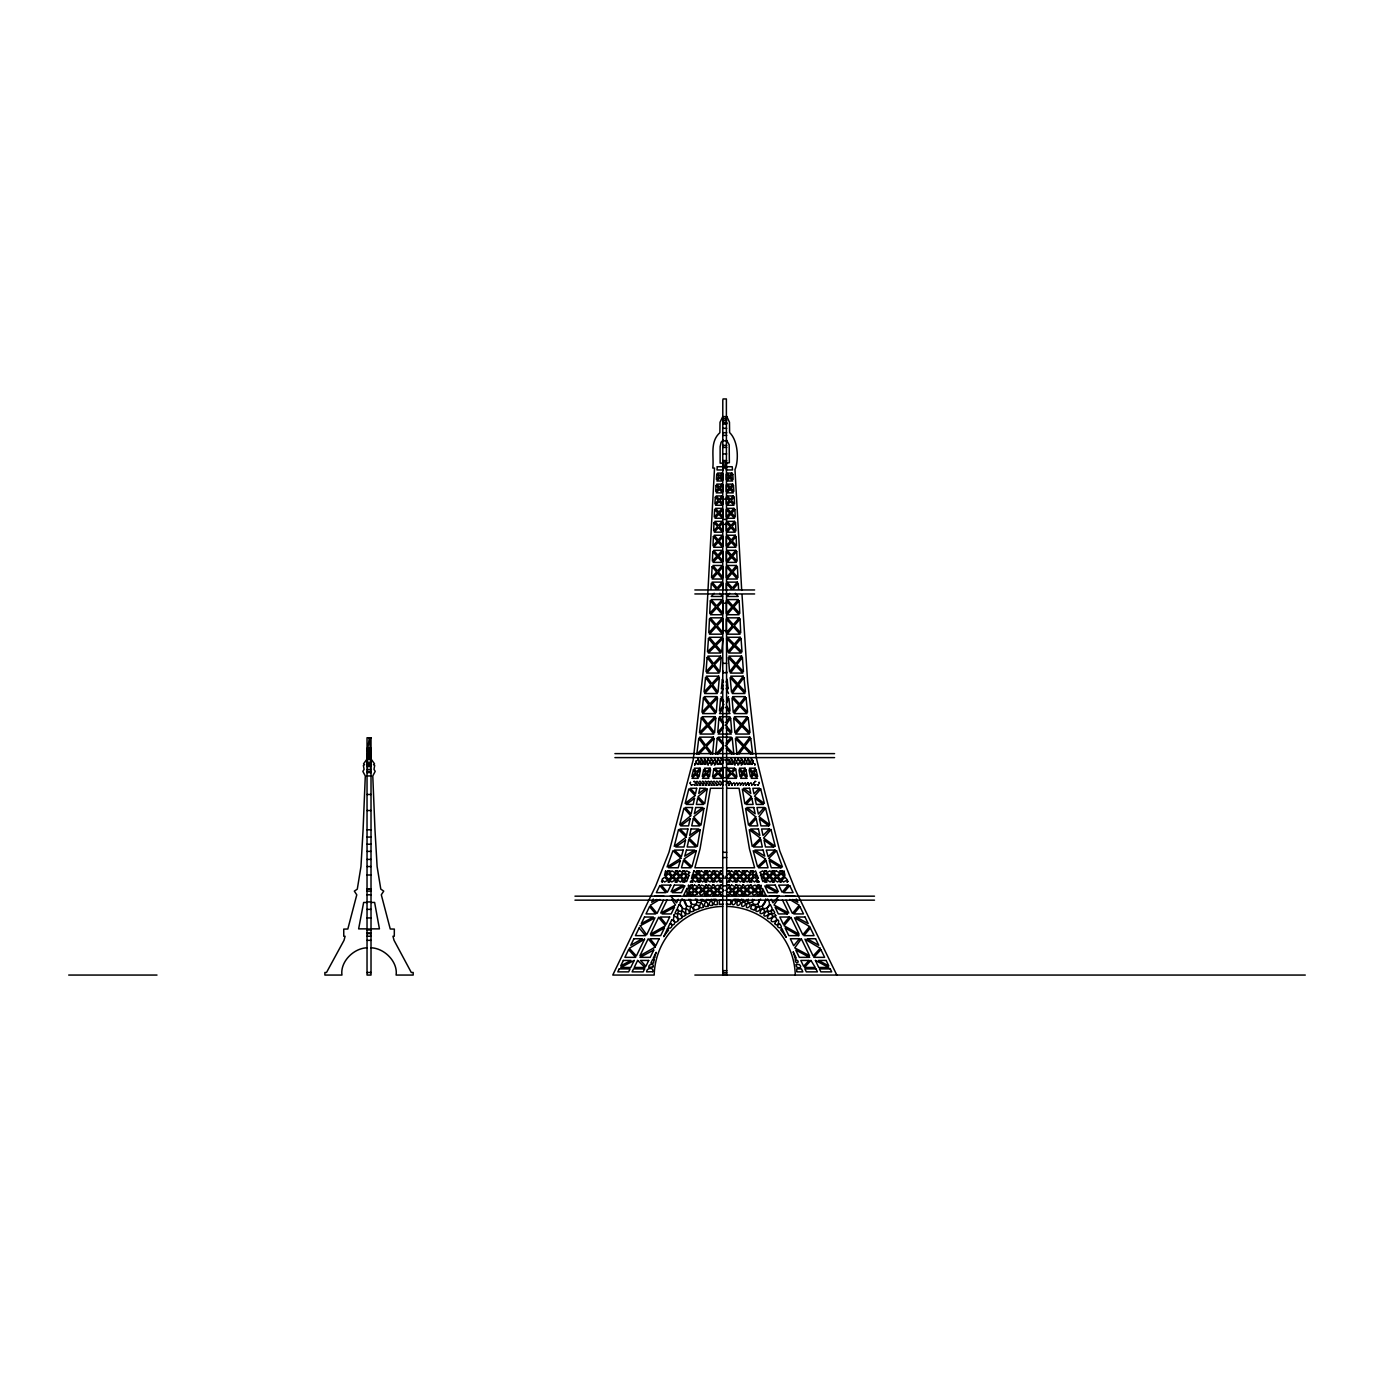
<?xml version="1.0" encoding="UTF-8"?>
<svg xmlns="http://www.w3.org/2000/svg" width="1374" height="1374" viewBox="0 0 1374 1374"><rect width="100%" height="100%" fill="white"/><g stroke="black" fill="none" stroke-linecap="round" stroke-linejoin="round"><path stroke-width="1.5" d="M710.942 589.206L711.251 583.332L716.112 589.034M722.896 673.071L723.085 671.13M721.007 693.527L723.274 688.357M736.309 899.231L733.888 899.3M737.752 899.197L741.221 900.417L741.531 899.111M742.956 899.3C741.462 901.516 747.937 902.495 746.821 899.489M748.383 899.18C745 903.165 754.309 904.436 752.505 899.249M753.948 899.523C748.504 904.985 761.024 907.218 758.826 899.609M726.09 682.122L727.189 679.357L728.083 688.889L726.382 685.3M774.661 923.534C780.587 913.315 779.35 929.219 774.816 923.671M760.612 899.043C752.918 908.643 765.421 909.365 765.73 898.957M722.793 416.511L720.01 422.299L719.89 432.69C709.654 441.81 714.085 456.048 712.814 468.07L714.514 468.07L704.089 663.35L693.217 759.959L668.966 852.327L655.759 885.852L612.77 975.059L654.179 975.059A70.572 70.572 0 0 1 720.199 906.496L722.741 906.428M723.119 685.3L721.436 688.889L722.312 679.357L723.428 682.122M678.258 899.3L676.54 902.855L670.443 895.745L679.975 895.745M681.607 899.489L679.872 903.096C683.771 915.204 691.414 905.861 682.105 898.888M653.285 898.991L651.705 902.237L656.824 899.455M663.505 900.228L657.098 913.384L650.245 905.226L659.812 899.455M667.094 899.936L660.722 913.04L675.51 905.002L671.697 899.42M767.087 899.472C753.227 913.229 775.623 910.069 767.688 899.077M726.606 699.795L728.478 696.635M726.434 702.938L728.959 698.627L730.006 710.993L726.709 706.03M723.909 704.364L719.495 710.993L720.543 698.627L723.067 702.938M723.703 707.267L719.495 713.587L730.023 713.587L725.798 707.267M723.119 760.784L723.05 763.017M726.451 763.017L726.382 760.784M725.798 722.569L729.972 716.678L719.547 716.678L723.703 722.569M739.006 754.017L744.004 747.353L750.771 754.292M729.731 593.293L727.018 596.471L738.216 596.471L735.33 593.293M733.39 589.034L738.267 583.332L738.577 589.206M723.445 727.911L718.207 734.042L731.294 734.042L726.056 727.911M723.291 784.211L723.359 785.189M777.804 899.42L774.009 905.002L788.779 913.04L782.407 899.936M726.056 743.128L731.26 737.134L718.241 737.134L723.445 743.128M714.171 593.293L711.285 596.471L722.484 596.471L719.77 593.293M718.035 589.051L723.205 583.349L723.205 589.24M717.675 754.189L723.342 748.246M698.731 754.292L705.497 747.353L710.495 754.017M726.331 782.132L727.086 781.428L725.97 781.428M723.274 439.92L721.092 442.325L720.131 446.653L720.131 463.158L722.947 463.158M715.957 899.266L713.226 899.369M367.322 947.802C353.496 948.043 340.048 962.006 341.954 975.059L324.882 975.059L324.882 972.483L326.514 972.483L344.015 940.348L345.097 936.278L343.775 936.261L343.74 929.099L347.828 929.013L356.776 894.835L354.337 891.142L357.292 889.15L360.967 866.565L363.079 829.81L365.295 775.966L362.873 771.415L364.076 769.388L363.389 765.438L364.574 764.717L363.56 763.824L368.472 757.04L367.545 750.444L369.331 737.752L370.533 751.75L369.589 757.005L374.501 763.807L373.488 764.7L374.673 765.404L374.003 769.354L375.188 771.381L372.783 775.949L374.982 829.793L377.111 866.547L380.787 889.115L383.724 891.125L381.302 894.8L390.25 928.996L394.338 929.082L394.286 936.226L392.964 936.244L394.046 940.331L411.307 972.5L413.179 972.466L413.179 975.059L396.107 975.059C398.013 962.006 384.565 948.026 370.722 947.785M367.305 902.443L363.646 902.46L358.631 928.876L366.858 928.858M371.203 928.858L379.43 928.858L374.621 902.443L371.032 902.443M722.741 416.631L726.743 416.631M722.741 418.52L726.743 418.52M722.741 420.324L726.743 420.324M722.741 422.299L726.743 422.299M722.741 423.175L726.743 423.175M722.741 423.261L726.743 423.261M722.741 424.016L726.743 424.016M722.741 428.327L726.743 428.327M722.741 432.69L726.743 432.69M722.741 435.403L726.743 435.403M722.741 440.831L726.743 440.831M722.741 445.399L726.743 445.399M722.741 447.409L726.743 447.409M722.741 453.901L726.743 453.901M722.741 460.565L726.743 460.565M722.741 462.128L726.743 462.128M726.245 463.158L729.371 462.729L729.199 444.815L726.417 440.006M722.741 464.051L726.743 464.051M722.741 466.044L726.743 466.044M722.741 466.525L726.743 466.525M722.741 467.177L726.743 467.177M722.741 468.07L726.743 468.07M722.741 499.106L726.743 499.106M722.741 519.406L726.743 519.406M722.741 524.336L726.743 524.336M694.849 589.961L754.618 589.961M694.849 593.946L754.618 593.946M722.741 603.22L726.743 603.22M722.741 630.632L726.743 630.632M722.741 663.35L726.743 663.35M722.741 672.745L726.743 672.745M367.03 748.263L371.014 748.263M367.03 749.122L371.014 749.122M367.03 750.444L371.014 750.427M367.03 751.75L371.014 751.75M367.03 753.502L371.014 753.502M614.917 753.622L834.568 753.622M367.03 754.669L371.014 754.669M367.03 755.837L371.014 755.837M367.03 757.005L371.014 757.16M614.917 757.606L834.568 757.606M367.03 758.311L371.014 758.311M367.03 759.616L371.014 759.616M722.741 759.959L726.743 759.959M367.03 762.209L371.014 762.209M367.03 764.7L371.014 764.7M367.03 765.404L371.014 765.404M367.03 766.28L371.014 766.28M367.03 766.589L371.014 766.589M722.741 767.637L726.743 767.637M367.03 769.492L371.014 769.354M367.03 771.381L371.014 771.381M367.03 772.566L371.014 772.566M367.03 775.949L371.014 775.949M722.741 777.718L726.743 777.718M722.741 781.274L726.743 781.274M723.531 781.428L722.432 781.428L723.171 782.132M726.142 785.189L726.228 784.211M722.707 788.298L710.444 788.298L700.053 848.84L694.883 867.767L722.621 867.767M726.794 788.298L739.057 788.298L749.448 848.806L754.618 867.767L726.88 867.767M367.03 794.481L371.014 794.481M367.03 810.523L371.014 810.523M367.03 829.793L371.014 829.793M367.03 837.075L371.014 837.075M367.03 844.22L371.014 844.22M367.03 851.382L371.014 851.382M722.741 852.327L726.743 852.327M722.741 857.565L726.743 857.565M367.03 859.403L371.014 859.403M367.03 866.547L371.014 866.547M367.03 874.998L371.014 874.998M722.741 878.072L726.743 878.072M722.741 885.852L726.743 885.852M367.03 889.115L371.014 889.115M367.03 889.253L371.014 889.253M367.03 891.125L371.014 891.125M367.03 894.8L371.014 894.8M654.866 895.745L663.642 895.745M769.526 895.745L779.075 895.745L772.961 902.855L771.243 899.3M785.859 895.745L794.653 895.745M574.967 896.174L874.499 896.174M574.967 900.159L874.499 900.159M367.03 901.945L371.014 901.945M367.03 909.365L371.014 909.365M367.03 917.935L371.014 917.935M367.03 928.996L371.014 929.082M367.03 929.958L371.014 929.958M367.03 933.032L371.014 933.032M367.03 933.599L371.014 933.599M367.03 936.226L371.014 936.244M367.03 940.331L371.014 940.331M722.741 970.662L726.743 970.662M796.817 971.865L802.863 971.865L801.454 968.928L796.731 968.91L796.8 971.109M367.03 972.5L371.014 972.466M722.741 972.672L726.743 972.672M722.741 974.389L726.743 974.389M68.7 975.059L156.997 975.059M694.849 975.059L1305.283 975.059M726.743 906.428L729.285 906.496A70.572 70.572 0 0 1 795.288 975.059M775.76 915.771L775.194 914.62L775.795 915.823M792.695 899.455L797.813 902.237L796.233 898.991M789.689 899.455L799.256 905.226L792.403 913.384L785.997 900.228M726.176 748.246L731.827 754.189M731.483 589.051L726.296 583.349L726.296 589.24M786.014 936.965L785.55 936.364A69.387 69.387 0 0 0 780.741 929.923L781.892 928.532L786.186 937.326M721.041 696.635L723.823 701.393M793.262 952.062L796.25 958.176L795.031 958.176A66.278 66.278 0 0 0 793.262 952.062L793.227 951.924M684.183 899.695C684.527 909.88 696.412 907.871 688.975 899.231M836.818 975.059L795.391 890.009L779.745 850.884L762.501 782.974L756.301 757.847L747.628 681.641L742.046 595.011M726.245 688.357L728.512 693.527M690.59 899.386C688.529 907.647 701.444 904.727 695.364 898.991M726.709 416.27L729.474 422.213L729.611 432.552C738.611 441.277 738.731 461.132 734.987 469.564L741.702 590.408M696.927 899.094C695.038 904.401 704.33 903.25 701.152 899.317M702.646 899.352C701.461 902.563 707.85 901.481 706.579 899.403M708.039 899.369L708.28 900.417L711.766 899.266M726.434 671.199L726.606 673.071M726.743 975.059L726.382 398.941L723.067 398.941L722.793 400.435L722.741 975.059M723.136 904.144A75.123 75.123 0 0 0 719.409 904.332L719.358 900.434A83.969 83.969 0 0 1 723.274 900.262M726.228 904.144A76.446 76.446 0 0 1 730.607 904.384L730.848 900.485L729.646 900.399A82.474 82.474 0 0 0 726.399 900.262M726.314 466.731L726.314 469.96L732.497 469.96L732.239 466.731L726.314 466.731M652.684 971.71L646.639 971.865C646.45 967.485 654.522 967.21 652.684 971.71M712.78 551.524L712.385 561.073L716.919 556.195L712.78 551.524M713.381 536.513L713.003 545.856L717.245 541.081L713.381 536.513M714.016 522.532L713.638 530.828L717.554 526.568L714.016 522.532M714.6 509.479L714.257 516.95L717.846 513.12L714.6 509.479M709.465 619.039L708.795 632.796L715.219 625.737L709.465 619.039M710.341 600.764L709.723 613.371L715.665 606.896L710.341 600.764M712.127 566.706L711.56 577.595L716.575 571.979L712.127 566.706M715.322 497.113L714.909 503.897L718.173 500.394L715.322 497.113M716.026 485.434L715.665 491.325L718.413 488.182L716.026 485.434M716.713 474.27L716.404 479.457L718.842 476.812L716.713 474.27M732.29 900.623C730.418 910.567 740.741 899.455 732.29 900.623M707.095 657.476L706.064 671.68L712.625 664.655L707.095 657.476M708.469 638.446L707.507 651.826L714.171 645.196L708.469 638.446M715.802 718.001L714.617 732.703L708.761 725.18L715.802 718.001M718.894 718.241L717.76 732.359L723.84 725.232L718.894 718.241M717.28 466.731L717.005 469.96L723.205 469.96L723.205 466.731L717.28 466.731M717.486 698.009L716.266 712.282L710.736 705.068L717.486 698.009M721.195 657.579L719.907 671.766L714.497 664.758L721.195 657.579M722.947 638.532L721.711 651.894L716.129 645.282L722.947 638.532M719.358 677.657L718.018 692.118L712.677 684.836L719.358 677.657M653.011 966.849L648.751 967.468C648.253 963.706 654.797 963.071 653.011 966.849M714.085 738.508L712.522 754.326L706.511 746.305L714.085 738.508M717.245 738.182L715.648 754.223L723.789 745.704L717.245 738.182M703.436 697.906L701.959 712.179L708.847 704.965L703.436 697.906M705.549 677.554L704.055 691.998L710.822 684.733L705.549 677.554M698.765 738.405L696.807 754.223L704.622 746.185L698.765 738.405M701.307 717.898L699.486 732.6L706.871 725.06L701.307 717.898M654.144 959.619L653.509 963.071L650.881 963.071L652.547 959.619L654.144 959.619M795.374 959.619C795.031 965.767 801.884 961.285 795.374 959.619M710.53 769.852L709.465 776.55L707.404 773.115L710.53 769.852M713.793 769.011L712.556 776.877L717.142 772.669L713.793 769.011M737.426 901.241C734.54 911.014 745.687 900.76 737.426 901.241M707.181 789.071L704.725 803.67L698.061 796.611L707.181 789.071M700.225 829.707L697.339 846.332L689.113 838.088L700.225 829.707M703.917 808.376L701.015 825.053L693.681 816.895L703.917 808.376M700.431 769.904L699.023 776.791L697.082 773.253L700.431 769.904M703.643 769.663L702.269 776.379L705.601 772.909L703.643 769.663M673.827 915.582L674.308 914.62L673.827 915.582M685.506 840.132L684.012 846.985L675.819 846.985L685.506 840.132M686.141 837.144L674.239 846.35L678.516 829.518L686.141 837.144M687.91 828.986L686.502 835.478L680.01 828.986L687.91 828.986M690.109 818.784L688.58 825.877L680.697 825.877L690.109 818.784M690.761 815.778L679.701 824.829L683.943 808.187L690.761 815.778M692.53 807.517L691.122 814.043L685.265 807.517L692.53 807.517M694.523 798.346L693.2 804.425L686.227 804.425L694.523 798.346M695.107 795.563L685.145 803.447L688.838 788.899L695.107 795.563M696.687 788.298L695.484 793.863L690.229 788.298L696.687 788.298M688.752 839.772L687.189 846.985L695.965 846.985L688.752 839.772M691.07 828.986L689.696 835.409L698.765 828.986L691.07 828.986M693.303 818.629L691.74 825.877L699.83 825.877L693.303 818.629M695.708 807.517L694.351 813.786L702.664 807.517L695.708 807.517M697.7 798.311L696.378 804.425L703.454 804.425L697.7 798.311M699.864 788.298L698.748 793.468L705.807 788.298L699.864 788.298M742.303 902.134C738.817 911.941 750.874 902.134 742.303 902.134M690.435 782.356L690.246 783.609L690.435 782.356M693.475 769.698L691.843 776.447L695.296 772.995L693.475 769.698M694.918 763.635L694.694 765.112L694.918 763.635M654.608 957.661L653.251 958.176L656.154 952.302A66.433 66.433 0 0 0 654.608 957.661M696.326 850.729L691.964 866.685L683.909 859.076L696.326 850.729M747.233 903.319C742.99 913.006 755.58 903.817 747.233 903.319M680.267 860.571L678.224 867.767L668.503 867.767L680.267 860.571M680.92 858.218L667.077 866.96L672.968 850.695L680.92 858.218M683.221 850.094L681.367 856.655L674.428 850.094L683.221 850.094M683.462 860.622L681.452 867.767L691.019 867.767L683.462 860.622M686.45 850.094L684.733 856.139L694.626 850.094L686.45 850.094M688.151 877.591L686.657 881.593L684.699 879.721L687.395 876.904L688.151 877.591M689.027 875.221L688.683 876.131L689.027 875.221M692.444 874.912L691.448 878.69L693.904 876.234L692.444 874.912M693.939 870.858L692.977 873.469L694.918 875.221L696.962 873.177L693.939 870.858M751.973 904.813L750.548 908.626L752.54 909.502A66.502 66.502 0 0 1 754.343 910.241L756.009 906.273L751.973 904.813M662.491 878.913L662.096 879.944L664.621 882.005L667.798 880.253L664.484 877.23L662.491 878.913M661.547 881.352L662.354 882.005L661.547 881.352M665.514 871.133L664.535 875.307L667.403 872.885L665.514 871.133M757.332 906.84C751.458 916.458 765.816 908.42 757.332 906.84M754.893 764.923L754.584 763.635L754.893 764.923M688.46 885.303L688.391 888.823L690.28 887.037L688.46 885.303M655.123 947.15L639.941 955.72L648.184 938.803L655.123 947.15M644.629 968.91L643.187 971.865L632.092 971.865L633.534 968.91L644.629 968.91M648.717 960.443L645.9 966.266L640.524 960.443L648.717 960.443M653.732 950.069L650.211 957.352L639.941 957.352L653.732 950.069M659.194 938.751L655.81 945.741L650.005 938.751L659.194 938.751M664.415 927.965L660.688 935.642L650.778 935.642L664.415 927.965M669.688 917.025L666.218 924.238L660.155 917.025L669.688 917.025M674.428 907.218L671.199 913.933L662.079 913.933L674.428 907.218M684.716 885.938L681.47 892.653L672.367 892.653L684.716 885.938M667.575 928.515L663.745 936.673A69.404 69.404 0 0 1 668.52 930.215L667.575 928.515M669.791 923.963L668.228 927.192C669.877 930.645 674.789 924.341 669.842 923.998M671.697 919.996L670.426 922.624C672.934 928.377 677.983 921.353 671.697 919.996M676.592 909.88L675.012 913.16C676.094 915.737 680.954 910.996 676.592 909.88M679.117 904.642L677.296 908.42C679.89 915.41 685.884 908.077 679.117 904.642M686.966 888.428L683.634 895.316L686.966 895.316L686.966 888.428M619.245 968.91L617.802 971.865L628.639 971.865L630.082 968.91L619.245 968.91M623.367 960.443L620.722 965.87L630.992 960.443L623.367 960.443M628.605 949.674L624.878 957.352L635.698 957.352L628.605 949.674M633.929 938.751L630.752 945.278L642.345 938.751L633.929 938.751M639.168 927.965L635.441 935.642L645.557 935.642L639.168 927.965M640.232 925.801L646.69 934.767L654.951 917.798L640.232 925.801M644.509 917.025L641.314 923.568L653.371 917.025L644.509 917.025M649.558 906.634L646.003 913.933L655.69 913.933L649.558 906.634M659.812 885.577L656.36 892.653L665.892 892.653L659.812 885.577M634.187 960.443L630.769 967.468L620.756 967.468L634.187 960.443M644.561 939.146L636.368 955.961L629.275 948.283L644.561 939.146M670.873 885.114L667.403 892.224L661.289 885.114L670.873 885.114M637.639 960.443L634.221 967.468L645.059 967.468L637.639 960.443M658.61 917.403L650.417 934.2L665.497 925.698L658.61 917.403M674.325 885.114L671.113 891.692L683.239 885.114L674.325 885.114M761.917 908.953C754.91 918.261 770.316 911.237 761.917 908.953M752.437 773.253L750.479 776.791L749.088 769.904L752.437 773.253M755.219 768.203L753.158 771.948L749.414 768.203L755.219 768.203M753.484 774.301L751.269 778.319L757.503 778.319L753.484 774.301M756.043 769.698L754.206 772.995L757.658 776.447L756.043 769.698M742.115 773.115L740.036 776.55L738.989 769.852L742.115 773.115M745.069 768.203L742.87 771.844L739.384 768.203L745.069 768.203M743.128 774.18L740.638 778.319L747.113 778.319L743.128 774.18M745.876 769.663L743.901 772.909L747.233 776.379L745.876 769.663M766.263 911.288C758.07 920.46 774.541 914.225 766.263 911.288M770.35 904.693C763.532 908.248 769.68 915.273 772.205 908.42L770.402 904.676M796.285 964.514C794.619 968.756 804.151 969.031 799.324 964.531L796.285 964.514M758.414 784.846L757.28 784.726L758.414 784.846M759.341 783.472L759.083 782.356L759.341 783.472M722.192 764.288L720.611 764.305L721.419 763.188L722.192 764.288M697.717 758.792L697.958 760.698L698.748 759.582L697.717 758.792M701.083 758.774L701.307 760.698L702.097 759.582L701.083 758.774M698.748 764.305L697.15 764.305L697.958 763.188L698.748 764.305M700.431 761.952L699.624 763.068L698.834 761.952L699.624 760.818L700.431 761.952M704.433 758.774L704.656 760.698L705.463 759.582L704.433 758.774M702.097 764.305L700.517 764.305L701.307 763.188L702.097 764.305M703.78 761.952L702.99 763.068L702.183 761.952L702.99 760.818L703.78 761.952M707.782 758.774L708.005 760.698L708.812 759.582L707.782 758.774M705.463 764.305L703.866 764.305L704.656 763.188L705.463 764.305M707.129 761.952L706.339 763.068L705.532 761.952L706.339 760.818L707.129 761.952M711.131 758.774L711.354 760.715L712.161 759.582L711.131 758.774M711.354 763.188L711.131 765.112L712.161 764.322L711.354 763.188M713.037 760.818L713.037 763.068L713.037 760.818M714.48 758.774L714.72 760.698L715.511 759.582L714.48 758.774M714.72 763.188L714.48 765.112L715.511 764.305L714.72 763.188M717.846 758.774L718.07 760.698L718.86 759.582L717.846 758.774M717.194 761.952L716.386 763.068L715.596 761.952L716.386 760.818L717.194 761.952M721.195 758.774L721.419 760.698L722.226 759.564L721.195 758.774M718.86 764.305L717.262 764.305L718.07 763.188L718.86 764.305M731.226 758.774L731.449 760.698L732.239 759.582L731.226 758.774M728.89 764.305L727.31 764.288L728.083 763.188L728.89 764.305M730.556 761.952L729.766 763.068L728.976 761.952L729.766 760.818L730.556 761.952M734.575 758.774L734.798 760.698L735.588 759.582L734.575 758.774M732.239 764.305L730.642 764.305L731.449 763.188L732.239 764.305M733.922 761.952L733.115 763.068L732.325 761.952L733.115 760.818L733.922 761.952M737.924 758.774L738.147 760.715L738.937 759.582L737.924 758.774M738.147 763.188L737.907 765.112L738.937 764.322L738.147 763.188M739.813 760.818L739.813 763.068L739.813 760.818M741.273 758.774L741.496 760.698L742.286 759.582L741.273 758.774M741.496 763.188L741.256 765.112L742.286 764.305L741.496 763.188M744.622 758.774L744.845 760.698L745.653 759.582L744.622 758.774M743.969 761.952L743.179 763.068L742.372 761.952L743.179 760.818L743.969 761.952M747.971 758.774L748.195 760.698L749.002 759.582L747.971 758.774M745.653 764.305L744.055 764.305L744.845 763.188L745.653 764.305M751.32 758.792L751.544 760.698L752.351 759.582L751.32 758.792M749.002 764.305L747.404 764.305L748.195 763.188L749.002 764.305M750.668 761.952L749.878 763.068L749.07 761.952L749.878 760.818L750.668 761.952M753.227 760.818L753.227 763.068L753.227 760.818M752.351 764.305L750.754 764.305L751.544 763.188L752.351 764.305M696.274 760.818L696.274 763.068L696.274 760.818M730.625 718.241L725.661 725.232L731.758 732.359L730.625 718.241M708.005 763.188L707.215 764.305L708.245 765.112L708.005 763.188M709.688 760.818L709.688 763.068L709.688 760.818M719.736 760.818L719.736 763.068L719.736 760.818M728.89 759.582L728.083 760.698L727.275 759.564L728.89 759.582M734.798 763.188L733.991 764.305L735.021 765.112L734.798 763.188M736.464 760.818L736.464 763.068L736.464 760.818M746.529 760.818L746.529 763.068L746.529 760.818M736.825 684.836L731.5 692.118L730.144 677.657L736.825 684.836M743.179 676.18L737.701 683.668L730.728 676.18L743.179 676.18M737.821 685.901L732.239 693.527L744.914 693.527L737.821 685.901M743.952 677.554L738.68 684.733L745.447 691.998L743.952 677.554M770.144 913.641C760.956 922.641 778.749 917.471 770.144 913.641M772.892 909.914C767.104 913.693 779.006 916.029 772.892 909.914M678.516 920.305C671.611 928.103 672.058 908.42 678.516 920.305M773.957 916.303C764.356 925.698 783.283 920.855 773.957 916.303M743.008 746.305L736.979 754.326L735.416 738.508L743.008 746.305M749.895 737.134L743.866 745.155L736.069 737.134L749.895 737.134M750.736 738.405L744.88 746.185L752.694 754.223L750.736 738.405M699.641 781.428L700.517 781.634L699.641 781.428M697.889 785.052L696.91 784.983L697.889 785.052M702.475 781.428L703.351 781.634L702.475 781.428M700.723 785.052L699.744 784.983L700.723 785.052M705.291 781.428L706.167 781.634L705.291 781.428M703.557 785.052L702.578 784.983L703.557 785.052M708.125 781.428L709.001 781.634L708.125 781.428M706.391 785.052L705.412 784.983L706.391 785.052M710.959 781.428L711.835 781.634L710.959 781.428M709.207 785.052L708.245 784.983L709.207 785.052M713.793 781.428L714.669 781.634L713.793 781.428M712.041 785.052L711.062 784.983L712.041 785.052M716.627 781.428L717.503 781.634L716.627 781.428M714.875 785.052L713.896 784.983L714.875 785.052M719.461 781.428L720.423 781.514L719.461 781.428M717.709 785.052L716.73 784.983L717.709 785.052M695.055 785.052L694.059 784.743L695.055 785.052M696.378 783.352L695.33 783.197L696.378 783.352M697.683 781.634L696.67 781.531L697.683 781.634M699.194 783.352L698.232 783.266L699.194 783.352M702.028 783.352L701.049 783.266L702.028 783.352M704.862 783.352L703.883 783.266L704.862 783.352M707.696 783.352L706.717 783.266L707.696 783.352M710.53 783.352L709.551 783.266L710.53 783.352M713.364 783.352L712.385 783.266L713.364 783.352M716.18 783.352L715.219 783.266L716.18 783.352M719.993 784.434L720.543 785.189L719.993 784.434M721.47 782.493L721.539 784.039L721.47 782.493M755.442 784.743L754.446 785.052L755.442 784.743M756.834 782.94L756.834 782.94M738.765 705.068L733.235 712.282L732.016 698.009L738.765 705.068M745.24 696.635L739.659 703.917L732.686 696.635L745.24 696.635M739.779 706.116L734.042 713.587L746.941 713.604L739.779 706.116M746.065 697.906L740.655 704.965L747.559 712.179L746.065 697.906M718.465 782.716L718.602 783.901L718.465 782.716M736 665.806L730.401 673.071L742.784 673.071L736 665.806M735.004 664.758L729.594 671.766L728.306 657.579L735.004 664.758M741.651 656.119L735.897 663.608L728.907 656.119L741.651 656.119M742.407 657.476L736.876 664.655L743.437 671.68L742.407 657.476M740.741 725.18L734.884 732.703L733.716 718.001L740.741 725.18M747.301 716.713L741.634 724.029L734.437 716.696L747.301 716.713M741.754 726.211L735.674 734.042L749.431 734.042L741.754 726.211M748.195 717.898L742.647 725.06L750.015 732.6L748.195 717.898M682.191 917.489C675.682 924.221 676.334 906.136 682.191 917.489M692.238 784.726L691.088 784.846L692.238 784.726M693.441 783.232L693.441 783.232M694.797 781.566L693.836 781.514L694.797 781.566M799.513 938.751L793.691 945.741L790.308 938.751L799.513 938.751M809.647 926.557L802.811 934.767L794.55 917.798L809.647 926.557M801.334 938.803L794.739 947.888L809.561 955.72L801.334 938.803M810.334 927.965L803.945 935.642L814.078 935.642L810.334 927.965M728.752 476.864L726.296 479.784L726.296 474.236L728.752 476.864M731.947 473.068L729.68 475.765L727.172 473.068L731.947 473.068M729.731 477.929L727.155 481.003L732.6 481.003L729.731 477.929M732.789 474.27L730.659 476.812L733.115 479.457L732.789 474.27M789.346 917.025L783.3 924.238L779.814 917.025L789.346 917.025M790.909 917.403L784.004 925.698L799.084 934.2L790.909 917.403M799.943 906.634L793.828 913.933L803.498 913.933L799.943 906.634M731.037 572.013L726.296 577.63L726.296 566.741L731.037 572.013M736.533 565.487L731.964 570.914L727.104 565.487L736.533 565.487M731.999 573.095L727.001 579.021L737.323 579.021L731.999 573.095M737.374 566.706L732.926 571.979L737.958 577.595L737.374 566.706M733.373 645.282L727.791 651.894L726.571 638.532L733.373 645.282M740.157 637.278L734.3 644.183L727.344 637.278L740.157 637.278M734.403 646.295L728.718 653.011L741.17 653.011L734.403 646.295M741.033 638.446L735.33 645.196L742.012 651.826L741.033 638.446M730.35 541.098L726.296 545.89L726.296 536.547L730.35 541.098M735.313 535.259L731.294 539.999L727.086 535.259L735.313 535.259M731.312 542.18L727.001 547.264L735.829 547.264L731.312 542.18M736.121 536.513L732.256 541.081L736.498 545.856L736.121 536.513M737.391 582.129L732.411 587.952L727.138 582.129L737.391 582.129M732.376 625.754L726.296 632.83L726.296 619.056L732.376 625.754M739.195 617.836L733.321 624.655L727.121 617.836L739.195 617.836M733.355 626.819L727.035 634.17L740.019 634.17L733.355 626.819M740.054 619.039L734.3 625.737L740.706 632.796L740.054 619.039M788.212 885.114L782.098 892.224L778.646 885.114L788.212 885.114M789.707 885.577L783.627 892.653L793.142 892.653L789.707 885.577M729.182 488.199L726.296 491.514L726.296 484.902L729.182 488.199M732.72 484.112L730.126 487.1L727.516 484.112L732.72 484.112M730.144 489.281L727.052 492.854L733.269 492.854L730.144 489.281M733.476 485.434L731.088 488.182L733.836 491.325L733.476 485.434M729.405 500.428L726.296 504.018L726.296 497.113L729.405 500.428M733.287 495.962L730.35 499.346L727.189 495.962L733.287 495.962M730.384 501.493L727.121 505.271L733.905 505.254L730.384 501.493M734.18 497.113L731.329 500.394L734.592 503.897L734.18 497.113M732.909 607.995L727.052 614.728L739.075 614.728L732.909 607.995M731.93 606.93L726.296 613.405L726.296 600.782L731.93 606.93M738.302 599.579L732.874 605.831L727.138 599.579L738.302 599.579M739.178 600.764L733.853 606.896L739.779 613.371L739.178 600.764M732.256 738.182L725.73 745.704L733.853 754.223L732.256 738.182M721.985 484.112L719.375 487.1L716.781 484.112L721.985 484.112M719.375 489.281L716.249 492.854L722.466 492.854L719.375 489.281M723.205 484.902L720.319 488.199L723.205 491.514L723.205 484.902M730.023 526.603L726.296 530.862L726.296 522.549L730.023 526.603M734.609 521.364L730.985 525.521L727.155 521.364L734.609 521.364M731.002 527.65L727.069 532.167L735.159 532.167L731.002 527.65M735.502 522.532L731.964 526.568L735.88 530.828L735.502 522.532M685.66 915.204C679.048 920.872 680.972 903.92 685.66 915.204M728.632 783.266L727.258 783.214L728.632 783.266M729.525 784.434L728.959 785.189L729.525 784.434M731.466 783.266L730.487 783.352L731.466 783.266M732.359 784.434L731.895 785.189L732.359 784.434M735.021 781.428L735.021 781.428M734.3 783.266L733.321 783.352L734.3 783.266M735.176 784.434L734.729 785.189L735.176 784.434M737.855 781.428L737.855 781.428M737.134 783.266L736.155 783.352L737.134 783.266M738.01 784.434L737.563 785.189L738.01 784.434M740.672 781.428L740.672 781.428M739.951 783.266L738.989 783.352L739.951 783.266M740.844 784.434L740.397 785.189L740.844 784.434M743.506 781.428L743.506 781.428M742.784 783.266L741.805 783.352L742.784 783.266M743.678 784.434L743.231 785.189L743.678 784.434M746.34 781.428L746.34 781.428M745.618 783.266L744.639 783.352L745.618 783.266M746.511 784.434L746.048 785.189L746.511 784.434M748.023 782.716L747.903 783.901L748.023 782.716M749.345 784.434L748.882 785.189L749.345 784.434M751.286 783.266L750.307 783.352L751.286 783.266M752.162 784.434L751.715 785.189L752.162 784.434M753.742 782.648L753.553 783.901L753.742 782.648M755.666 781.514L754.704 781.566L755.666 781.514M722.415 535.259L718.207 539.999L714.205 535.259L722.415 535.259M723.205 536.547L719.152 541.098L723.205 545.89L723.205 536.547M730.642 556.212L726.296 561.107L726.296 551.541L730.642 556.212M735.829 550.373L731.603 555.148L727.172 550.373L735.829 550.373M731.621 557.277L727.086 562.378L736.361 562.378L731.621 557.277M736.722 551.524L732.582 556.195L737.117 561.073L736.722 551.524M730.161 781.566L729.079 781.514L730.161 781.566M732.187 781.428L732.187 781.428M749.173 781.428L749.173 781.428M752.007 781.428L752.007 781.428M729.731 513.137L726.296 516.985L726.296 509.479L729.731 513.137M733.991 508.363L730.676 512.073L727.241 508.38L733.991 508.363M730.71 514.202L727.086 518.256L734.506 518.256L730.71 514.202M734.901 509.479L731.672 513.12L735.245 516.95L734.901 509.479M718.19 542.18L713.673 547.264L722.501 547.264L718.19 542.18M722.398 565.487L717.537 570.914L712.969 565.487L722.398 565.487M717.503 573.095L712.196 579.021L722.518 579.021L717.503 573.095M723.205 566.741L718.482 572.013L723.205 577.63L723.205 566.741M755.82 816.895L748.486 825.053L745.584 808.376L755.82 816.895M764.253 807.517L758.379 814.043L756.971 807.517L764.253 807.517M756.198 818.629L749.672 825.877L757.761 825.877L756.198 818.629M765.576 808.187L758.946 816.637L769.801 824.829L765.576 808.187M722.381 582.129L717.091 587.952L712.11 582.129L722.381 582.129M722.381 617.836L716.18 624.655L710.324 617.836L722.381 617.836M716.163 626.819L709.482 634.17L722.484 634.17L716.163 626.819M723.205 619.056L717.125 625.754L723.205 632.83L723.205 619.056M722.363 599.579L716.627 605.831L711.2 599.579L722.363 599.579M716.61 607.995L710.427 614.728L722.466 614.728L716.61 607.995M723.205 600.782L717.589 606.93L723.205 613.405L723.205 600.782M722.346 521.364L718.533 525.521L714.892 521.364L722.346 521.364M718.499 527.65L714.343 532.167L722.449 532.167L718.499 527.65M723.205 522.549L719.478 526.603L723.205 530.862L723.205 522.549M730.333 772.755L726.296 777.134L726.296 769.062L730.333 772.755M734.506 768.203L731.294 771.69L727.499 768.203L734.506 768.203M731.38 773.717L727.155 778.319L736.395 778.319L731.38 773.717M735.708 769.011L732.359 772.669L736.945 776.877L735.708 769.011M808.994 960.443L803.618 966.266L800.802 960.443L808.994 960.443M820.226 948.283L813.133 955.961L804.941 939.146L820.226 948.283M810.935 960.443L804.46 967.468L815.28 967.468L810.935 960.443M820.896 949.674L813.803 957.352L824.64 957.352L820.896 949.674M722.329 473.068L719.821 475.765L717.554 473.068L722.329 473.068M719.77 477.929L716.902 481.003L722.363 481.003L719.77 477.929M723.205 474.236L720.749 476.864L723.205 479.784L723.205 474.236M722.329 550.373L717.915 555.148L713.673 550.373L722.329 550.373M717.881 557.277L713.14 562.378L722.415 562.378L717.881 557.277M723.205 551.541L718.86 556.212L723.205 561.107L723.205 551.541M718.774 676.18L711.818 683.668L706.322 676.18L718.774 676.18M711.68 685.901L704.604 693.527L717.262 693.527L711.68 685.901M722.329 495.962L719.152 499.346L716.215 495.962L722.329 495.962M719.117 501.493L715.596 505.254L722.398 505.271L719.117 501.493M723.205 497.113L720.096 500.428L723.205 504.018L723.205 497.113M722.26 508.38L718.825 512.073L715.528 508.363L722.26 508.38M718.791 514.202L715.012 518.256L722.415 518.256L718.791 514.202M723.205 509.479L719.787 513.137L723.205 516.985L723.205 509.479M720.611 656.119L713.621 663.608L707.85 656.119L720.611 656.119M713.501 665.806L706.734 673.071L719.1 673.071L713.501 665.806M751.441 796.611L744.794 803.67L742.338 789.071L751.441 796.611M759.272 788.298L754.034 793.863L752.815 788.298L759.272 788.298M751.818 798.311L746.048 804.425L753.124 804.425L751.818 798.311M760.681 788.899L754.532 796.233L764.373 803.447L760.681 788.899M716.816 696.635L709.86 703.917L704.261 696.635L716.816 696.635M709.74 706.116L702.561 713.604L715.476 713.587L709.74 706.116M710.118 768.203L706.631 771.844L704.433 768.203L710.118 768.203M706.373 774.18L702.406 778.319L708.864 778.319L706.373 774.18M682.655 879.772L680.508 882.005L677.21 879.995L680.044 877.282L682.655 879.772M686.347 875.925L683.651 878.742L681.075 876.286L683.857 873.624L686.347 875.925M689.696 872.438L687.343 874.894L684.887 872.627L686.725 870.858L689.696 872.438M683.702 880.751L682.5 882.005L685.008 882.005L683.702 880.751M713.432 737.134L705.635 745.155L699.624 737.134L713.432 737.134M715.081 716.696L707.885 724.029L702.2 716.713L715.081 716.696M707.747 726.211L700.087 734.042L713.827 734.042L707.747 726.211M760.389 838.088L752.179 846.332L749.294 829.707L760.389 838.088M769.492 828.986L762.999 835.478L761.608 828.986L769.492 828.986M770.986 829.518L763.566 838.054L775.262 846.35L770.986 829.518M760.749 839.772L753.536 846.985L762.312 846.985L760.749 839.772M700.105 768.203L696.36 771.948L694.282 768.203L700.105 768.203M696.017 774.301L691.998 778.319L698.25 778.319L696.017 774.301M699.263 870.858L697.975 872.147L696.515 870.858L699.263 870.858M691.483 880.682L690.16 882.005L692.908 882.005L691.483 880.682M694.969 877.196L692.496 879.669L695.605 881.988L697.889 879.824L694.969 877.196M698.044 874.122L695.983 876.183L698.937 878.845L701.066 876.818L698.044 874.122M701.29 870.858L699.057 873.108L702.114 875.822L704.948 873.143L701.29 870.858M729.388 870.858L728.46 871.786L727.481 870.858L729.388 870.858M728.495 873.778L725.798 876.475L728.529 878.862L731.191 876.286L728.495 873.778M731.415 870.858L729.508 872.765L732.239 875.29L734.764 872.851L731.415 870.858M722.174 637.278L715.201 644.183L709.362 637.278L722.174 637.278M715.098 646.295L708.331 653.011L720.783 653.011L715.098 646.295M736.825 870.858L735.794 871.855L734.712 870.858L736.825 870.858M728.563 880.82L727.396 881.936L729.852 881.953L728.563 880.82M738.886 870.858L736.842 872.833L739.813 875.564L742.458 873.125L738.886 870.858M732.256 877.265L729.594 879.824L732.857 881.953L735.09 879.892L732.256 877.265M735.811 873.83L733.287 876.269L736.138 878.931L738.748 876.526L735.811 873.83M677.605 870.858L676.506 871.923L675.39 870.858L677.605 870.858M676.506 873.898L673.621 876.664L676.163 879.017L679.014 876.286L676.506 873.898M684.664 870.858L682.981 870.858L684.664 870.858M671.525 876.681L668.829 879.257L665.6 876.286L668.468 873.864L671.525 876.681M675.458 872.902L672.556 875.685L669.567 872.919L672.006 870.858L675.458 872.902M668.863 881.232L668.039 882.005L669.705 882.005L668.863 881.232M672.573 877.66L669.894 880.236L671.817 882.005L675.115 880.013L672.573 877.66M679.666 870.858L677.537 872.902L680.044 875.29L682.792 872.645L679.666 870.858M676.18 880.974L675.098 882.005L677.279 882.005L676.18 880.974M750.049 893.804L747.181 895.316L744.639 893.066L746.941 890.919L750.049 893.804M753.742 890.283L751.08 892.808L748.006 889.957L750.668 887.484L753.742 890.283M757.143 887.037L754.773 889.287L751.733 886.505L755.099 885.096L757.143 887.037M759.169 885.096L758.19 886.041L757.194 885.096L759.169 885.096M764.82 879.721L762.845 881.593L761.368 877.591L762.106 876.904L764.82 879.721M768.427 876.286L765.85 878.742L763.154 875.925L765.662 873.624L768.427 876.286M771.965 872.902L769.474 875.29L766.709 872.645L769.835 870.858L771.965 872.902M774.112 870.858L773.012 871.923L771.913 870.858L774.112 870.858M751.097 894.783L751.097 894.783M754.79 891.262L752.128 893.787L753.776 895.316L757.229 893.495L754.79 891.262M758.19 888.016L755.837 890.266L758.328 892.55L760.767 890.455L758.19 888.016M761.041 885.303L759.221 887.037L761.11 888.823L761.11 885.457M765.799 880.751L764.494 882.005L767.001 882.005L765.799 880.751M769.457 877.282L766.847 879.772L770.11 882.005L772.291 879.995L769.457 877.282M772.995 873.898L770.505 876.286L773.356 879.017L775.898 876.664L772.995 873.898M776.19 870.858L774.043 872.902L776.945 875.685L779.934 872.919L776.19 870.858M692.324 885.096L691.328 886.041L690.332 885.096L692.324 885.096M707.352 870.858L705.996 872.164L704.587 870.858L707.352 870.858M698.954 880.786L697.7 881.988L700.276 881.988L698.954 880.786M702.148 877.763L700.001 879.807L702.698 881.971L704.759 880.081L702.148 877.763M709.448 870.858L707.043 873.125L709.688 875.564L712.659 872.833L709.448 870.858M691.311 888.016L688.752 890.455L691.191 892.55L693.681 890.266L691.311 888.016M694.402 885.096L692.359 887.037L694.729 889.287L697.769 886.505L694.402 885.096M706.013 874.122L703.196 876.784L705.824 879.12L708.623 876.526L706.013 874.122M765.593 859.076L757.538 866.685L753.192 850.729L765.593 859.076M775.091 850.094L768.135 856.655L766.28 850.094L775.091 850.094M766.039 860.622L758.5 867.767L768.049 867.767L766.039 860.622M776.533 850.695L768.667 858.527L782.441 866.96L776.533 850.695M723.703 890.369L721.178 892.739L718.379 890.249L720.989 887.879L723.703 890.369M720.131 893.718L717.176 895.316L714.995 893.34L717.314 891.228L720.131 893.718M721.195 894.68L720.526 895.316L721.917 895.316L721.195 894.68M697.374 893.787L694.402 895.316L692.29 893.495L694.712 891.262L697.374 893.787M701.513 889.957L698.421 892.808L695.776 890.283L698.834 887.484L701.513 889.957M705.24 886.47L702.561 888.978L699.898 886.505L701.444 885.079L705.24 886.47M706.751 885.079L705.841 885.079L706.751 885.079M712.316 879.91L710.1 881.971L706.906 880.064L709.688 877.505L712.316 879.91M716.215 876.269L713.364 878.931L710.753 876.526L713.69 873.83L716.215 876.269M719.993 872.765L717.28 875.29L714.755 872.851L716.919 870.858L719.993 872.765M722.037 870.858L721.041 871.786L720.113 870.858L722.037 870.858M698.421 894.783L698.421 894.783M702.561 890.919L699.469 893.804L701.049 895.316L704.879 893.066L702.561 890.919M706.305 887.432L703.608 889.94L705.961 892.121L708.761 889.648L706.305 887.432M708.864 885.062L707.37 886.453L709.843 888.686L712.161 886.642L708.864 885.062M713.364 880.871L712.196 881.953L714.549 881.953L713.364 880.871M717.262 877.265L714.411 879.892L716.661 881.953L719.907 879.824L717.262 877.265M721.007 873.778L718.31 876.286L720.989 878.862L723.703 876.475L721.007 873.778M742.492 893.083L740.088 895.316L736.653 893.34L739.676 890.61L742.492 893.083M745.893 889.94L743.557 892.121L740.758 889.648L743.197 887.432L745.893 889.94M749.62 886.505L746.941 888.978L744.261 886.47L748.074 885.079L749.62 886.505M751.149 885.096L750.187 885.079L751.149 885.096M757.005 879.669L754.498 881.988L751.612 879.824L754.532 877.196L757.005 879.669M761.11 875.873L760.492 875.221L761.11 875.873M764.614 872.627L762.158 874.894L759.805 872.438L762.776 870.858L764.614 872.627M766.52 870.858L764.854 870.858L766.52 870.858M743.574 894.045L742.2 895.316L745.017 895.316L743.574 894.045M758.019 880.682L756.593 882.005L759.341 882.005L758.019 880.682M782.167 870.858L780.999 871.94L779.728 870.858L782.167 870.858M758.362 878.415L755.597 876.234L757.074 874.912L758.362 878.415M773.339 880.974L772.222 882.005L774.404 882.005L773.339 880.974M776.928 877.66L774.386 880.013L777.684 882.005L779.608 880.236L776.928 877.66M781.033 873.864L777.976 876.681L780.672 879.257L783.919 876.286L781.033 873.864M783.987 871.133L782.098 872.885L784.983 875.307L783.987 871.133M690.126 893.529L688.391 895.127L688.391 892.035L690.126 893.529M699.314 885.079L698.37 885.096L699.314 885.079M714.806 870.858L713.707 871.855L712.677 870.858L714.806 870.858M691.225 894.474L690.298 895.316L692.204 895.316L691.225 894.474M705.841 881.043L704.828 881.971L706.889 881.971L705.841 881.043M729.474 885.045L728.512 885.938L727.533 885.045L729.474 885.045M736.138 880.871L734.97 881.953L737.306 881.953L736.138 880.871M747.044 870.858L744.553 873.143L747.387 875.822L750.462 873.108L747.044 870.858M722.003 768.203L718.207 771.69L714.995 768.203L722.003 768.203M718.121 773.717L713.106 778.319L722.346 778.319L718.121 773.717M723.205 769.062L719.169 772.755L723.205 777.134L723.205 769.062M744.931 870.858L743.523 872.164L742.149 870.858L744.931 870.858M728.512 887.879L725.816 890.369L728.323 892.739L731.123 890.249L728.512 887.879M731.586 885.062L729.577 886.9L732.205 889.304L735.193 886.659L731.586 885.062M739.813 877.505L737.203 879.91L740.466 881.971L742.613 880.064L739.813 877.505M743.506 874.122L740.878 876.526L743.695 879.12L746.322 876.784L743.506 874.122M780.655 881.232L779.814 882.005L781.462 882.005L780.655 881.232M785.018 877.23L781.703 880.253L783.541 882.005L787.422 879.944L785.018 877.23M712.848 893.34L709.431 895.316L707.009 893.083L709.826 890.61L712.848 893.34M716.232 890.266L713.913 892.379L710.908 889.665L713.226 887.604L716.232 890.266M719.924 886.9L717.297 889.304L714.325 886.659L717.915 885.062L719.924 886.9M721.985 885.045L720.989 885.938L720.028 885.045L721.985 885.045M713.93 894.302L712.814 895.316L715.047 895.316L713.93 894.302M689.714 912.851C683.118 918.279 685.609 902.065 689.714 912.851M734.523 893.34L732.325 895.316L729.388 893.718L732.187 891.228L734.523 893.34M738.594 889.665L735.588 892.379L733.269 890.266L736.275 887.604L738.594 889.665M742.149 886.453L739.676 888.686L737.357 886.642L739.143 885.062L742.149 886.453M743.678 885.079L742.75 885.079L743.678 885.079M749.5 879.807L747.095 881.971L744.742 880.081L747.353 877.763L749.5 879.807M753.519 876.183L750.582 878.845L748.435 876.818L751.475 874.122L753.519 876.183M756.524 873.469L754.584 875.221L752.54 873.177L755.563 870.858L756.524 873.469M735.588 894.302L734.472 895.316L736.687 895.316L735.588 894.302M750.548 880.786L749.225 881.988L751.818 881.988L750.548 880.786M736.979 885.062L735.554 885.062L736.979 885.062M752.986 870.858L751.526 872.147L750.238 870.858L752.986 870.858M728.306 894.68L727.585 895.316L728.976 895.316L728.306 894.68M743.678 881.043L742.63 881.971L744.691 881.971L743.678 881.043M713.965 885.062L712.522 885.062L713.965 885.062M705.927 894.045L704.484 895.316L707.318 895.316L705.927 894.045M720.938 880.82L719.65 881.953L722.123 881.936L720.938 880.82M758.293 894.474L757.297 895.316L759.221 895.316L758.293 894.474M761.11 892.035L759.393 893.529L761.11 895.127L761.11 892.035M669.791 870.858L668.503 871.94L667.335 870.858L669.791 870.858M779.693 923.963C772.566 927.055 785.722 930.885 779.693 923.963M787.972 881.352L787.165 882.005L787.972 881.352M693.836 910.79C686.931 915.668 690.779 900.022 693.836 910.79M703.351 907.218C696.086 911.048 701.771 896.81 703.351 907.218M698.971 908.678L697.305 909.365A68.855 68.855 0 0 0 695.502 910.103C688.906 907.012 700.19 901.258 698.971 908.678M708.091 905.981C700.431 909.605 706.854 895.676 708.091 905.981M712.677 905.071C705.085 908.025 712.247 894.955 712.677 905.071M717.468 904.453C709.431 906.977 717.743 894.354 717.468 904.453M371.014 737.769L367.03 737.752L367.03 975.059L371.014 975.059L371.014 737.752M371.014 763.807L367.03 763.807L371.014 763.824M749.654 788.298L743.695 788.298L750.771 793.468L749.654 788.298M763.274 804.425L756.301 804.425L754.996 798.346L763.274 804.425M753.794 807.517L746.855 807.517L755.15 813.786L753.794 807.517M768.805 825.877L760.938 825.877L759.393 818.784L768.805 825.877M758.431 828.986L750.754 828.986L759.822 835.409L758.431 828.986M773.699 846.985L765.49 846.985L764.013 840.132L773.699 846.985M763.068 850.094L754.893 850.094L764.768 856.139L763.068 850.094M780.999 867.767L771.278 867.767L769.251 860.571L780.999 867.767M775.194 885.114L766.28 885.114L778.388 891.692L775.194 885.114M777.152 892.653L768.032 892.653L764.786 885.938L777.152 892.653M765.885 895.316L762.553 895.316L762.553 888.428L765.885 895.316M787.422 913.933L778.319 913.933L775.073 907.218L787.422 913.933M805.009 917.025L796.13 917.025L808.187 923.568L805.009 917.025M798.741 935.642L788.813 935.642L785.104 927.965L798.741 935.642M815.572 938.751L807.156 938.751L818.767 945.278L815.572 938.751M809.561 957.352L799.307 957.352L795.786 950.069L809.561 957.352M815.435 960.443L818.732 967.468L828.745 967.468L815.435 960.443M826.135 960.443L818.509 960.443L828.78 965.87L826.135 960.443M815.984 968.91L804.889 968.91L806.315 971.865L817.427 971.865L815.984 968.91M830.257 968.91L819.436 968.91L820.879 971.865L831.699 971.865L830.257 968.91"/></g></svg>
